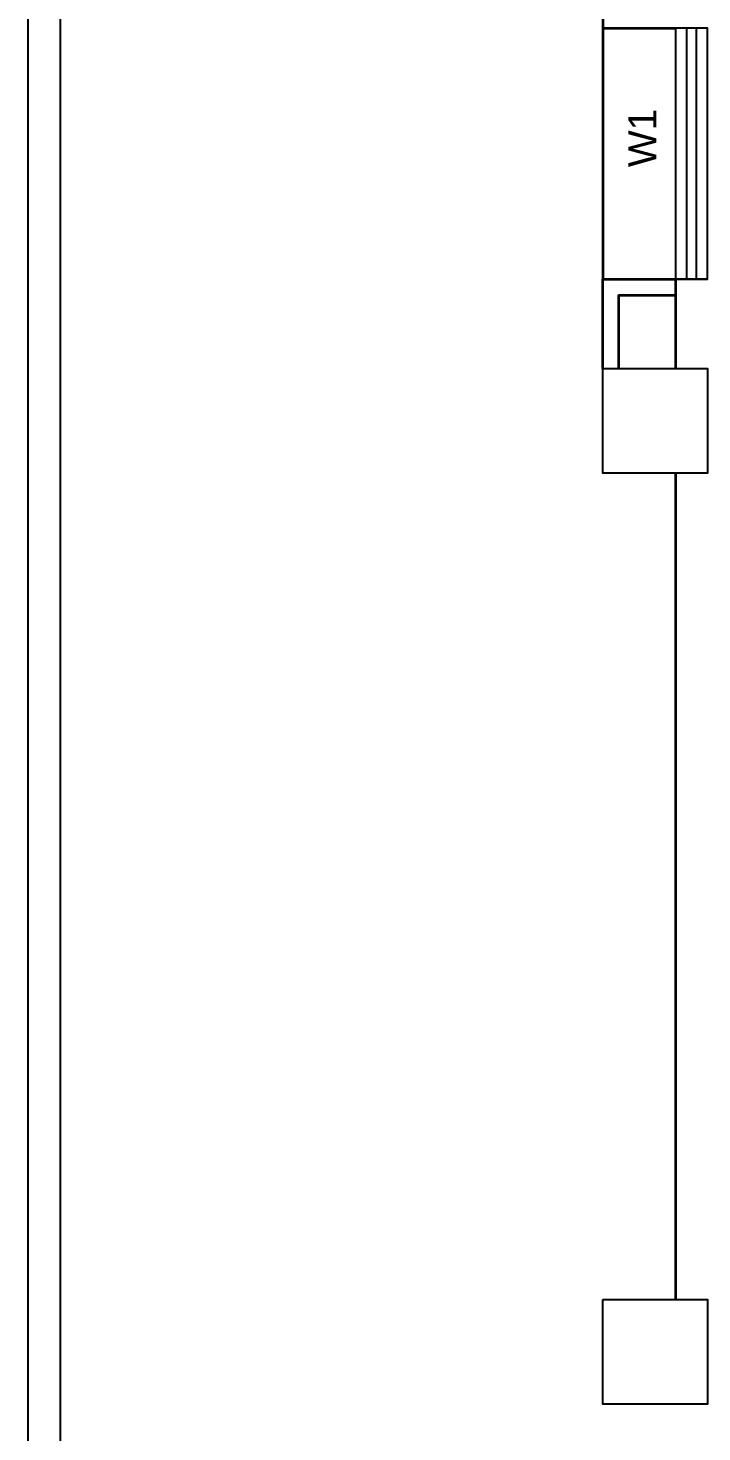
# Model space of a CAD drawing. Extents: x 3505867 to 3988380, y -625948 to -590408.
# Drawn here: x 3603445 to 3608277, y -613902 to -603838 of the extents above; entities that cross this region are included whole.
import ezdxf

# ---------------------------------------------------------------- set-up
doc = ezdxf.new("R2010")
doc.units = 0
doc.header["$LTSCALE"] = 6
doc.header["$MEASUREMENT"] = 0
doc.layers.get('0').update_dxf_attribs({"linetype": 'CONTINUOUS'})
for name, color, linetype in [('COL', 5, 'CONTINUOUS'), ('JOINERY', 7, 'CONTINUOUS'), ('walls', 1, 'CONTINUOUS'), ('Window', 161, 'CONTINUOUS')]:
    doc.layers.add(name, color=color, linetype=linetype)
doc.layers.add('WALL', color=10, linetype='CONTINUOUS', lineweight=35)
doc.styles.add('ARIAL', font='')
doc.styles.get('ARIAL').set_extended_font_data('Arial')

# ---------------------------------------------------------------- blocks, each defined once
blk = doc.blocks.new('CIVIL IVF')
at = {"layer": 'COL', "color": 8}
for points in [[(-33805, 7660.2), (-33055, 7660.2), (-33055, 6910.2), (-33805, 6910.2)], [(-33805, 985.2), (-33055, 985.2), (-33055, 235.2), (-33805, 235.2)]]:
    blk.add_lwpolyline(points, close=True, dxfattribs=at)
at = {"layer": 'WALL', "color": 8, "linetype": 'ByBlock'}
for p, q in [((-33805, 10100.2), (-33805, 8300.2)), ((-33285, 8300.2), (-33285, 7660.2)), ((-33285, 6910.2), (-33285, 985.2)), ((-33285, 6910.2), (-33285, 985.2))]:
    blk.add_line(p, q, dxfattribs=at)
for points in [[(-33805, 10700.2), (-33805, 10100.2), (-33285, 10100.2)], [(-33805, 7660.2), (-33805, 8300.2), (-33285, 8300.2)], [(-33690, 7660.2), (-33690, 8185.2), (-33285, 8185.2)]]:
    blk.add_lwpolyline(points, dxfattribs=at)
at = {"layer": 'walls', "color": 8, "linetype": 'Continuous'}
blk.add_line((-33055, 8300.2), (-33285, 8300.2), dxfattribs=at)
at = {"layer": 'Window', "color": 8, "linetype": 'Continuous', "elevation": 0}
for points in [[(-33285, 8300.2), (-33055, 8300.2), (-33055, 10100.2), (-33285, 10100.2)], [(-33205, 8300.2), (-33135, 8300.2), (-33135, 10100.2), (-33205, 10100.2)]]:
    blk.add_lwpolyline(points, close=True, dxfattribs=at)
at = {"layer": 'JOINERY', "color": 8, "style": 'ARIAL', "width": 1}
blk.add_text('W1', height=200, rotation=90, dxfattribs=at).set_placement((-33422.6, 9103.4))

msp = doc.modelspace()

# ---------------------------------------------------------------- linework, layer by layer
for points in [[(3648526.4, -593936.6), (3648526.4, -625948), (3603445.2, -625948), (3603445.2, -593936.6)], [(3648294.6, -594168.4), (3648294.6, -625716.2), (3603677, -625716.2), (3603677, -594168.4)]]:
    msp.add_lwpolyline(points, close=True)

# ---------------------------------------------------------------- block references
at = {"linetype": 'ByBlock'}
msp.add_blockref('CIVIL IVF', (3641372.2, -613938.4), dxfattribs=at)

doc.saveas('drawing.dxf')
